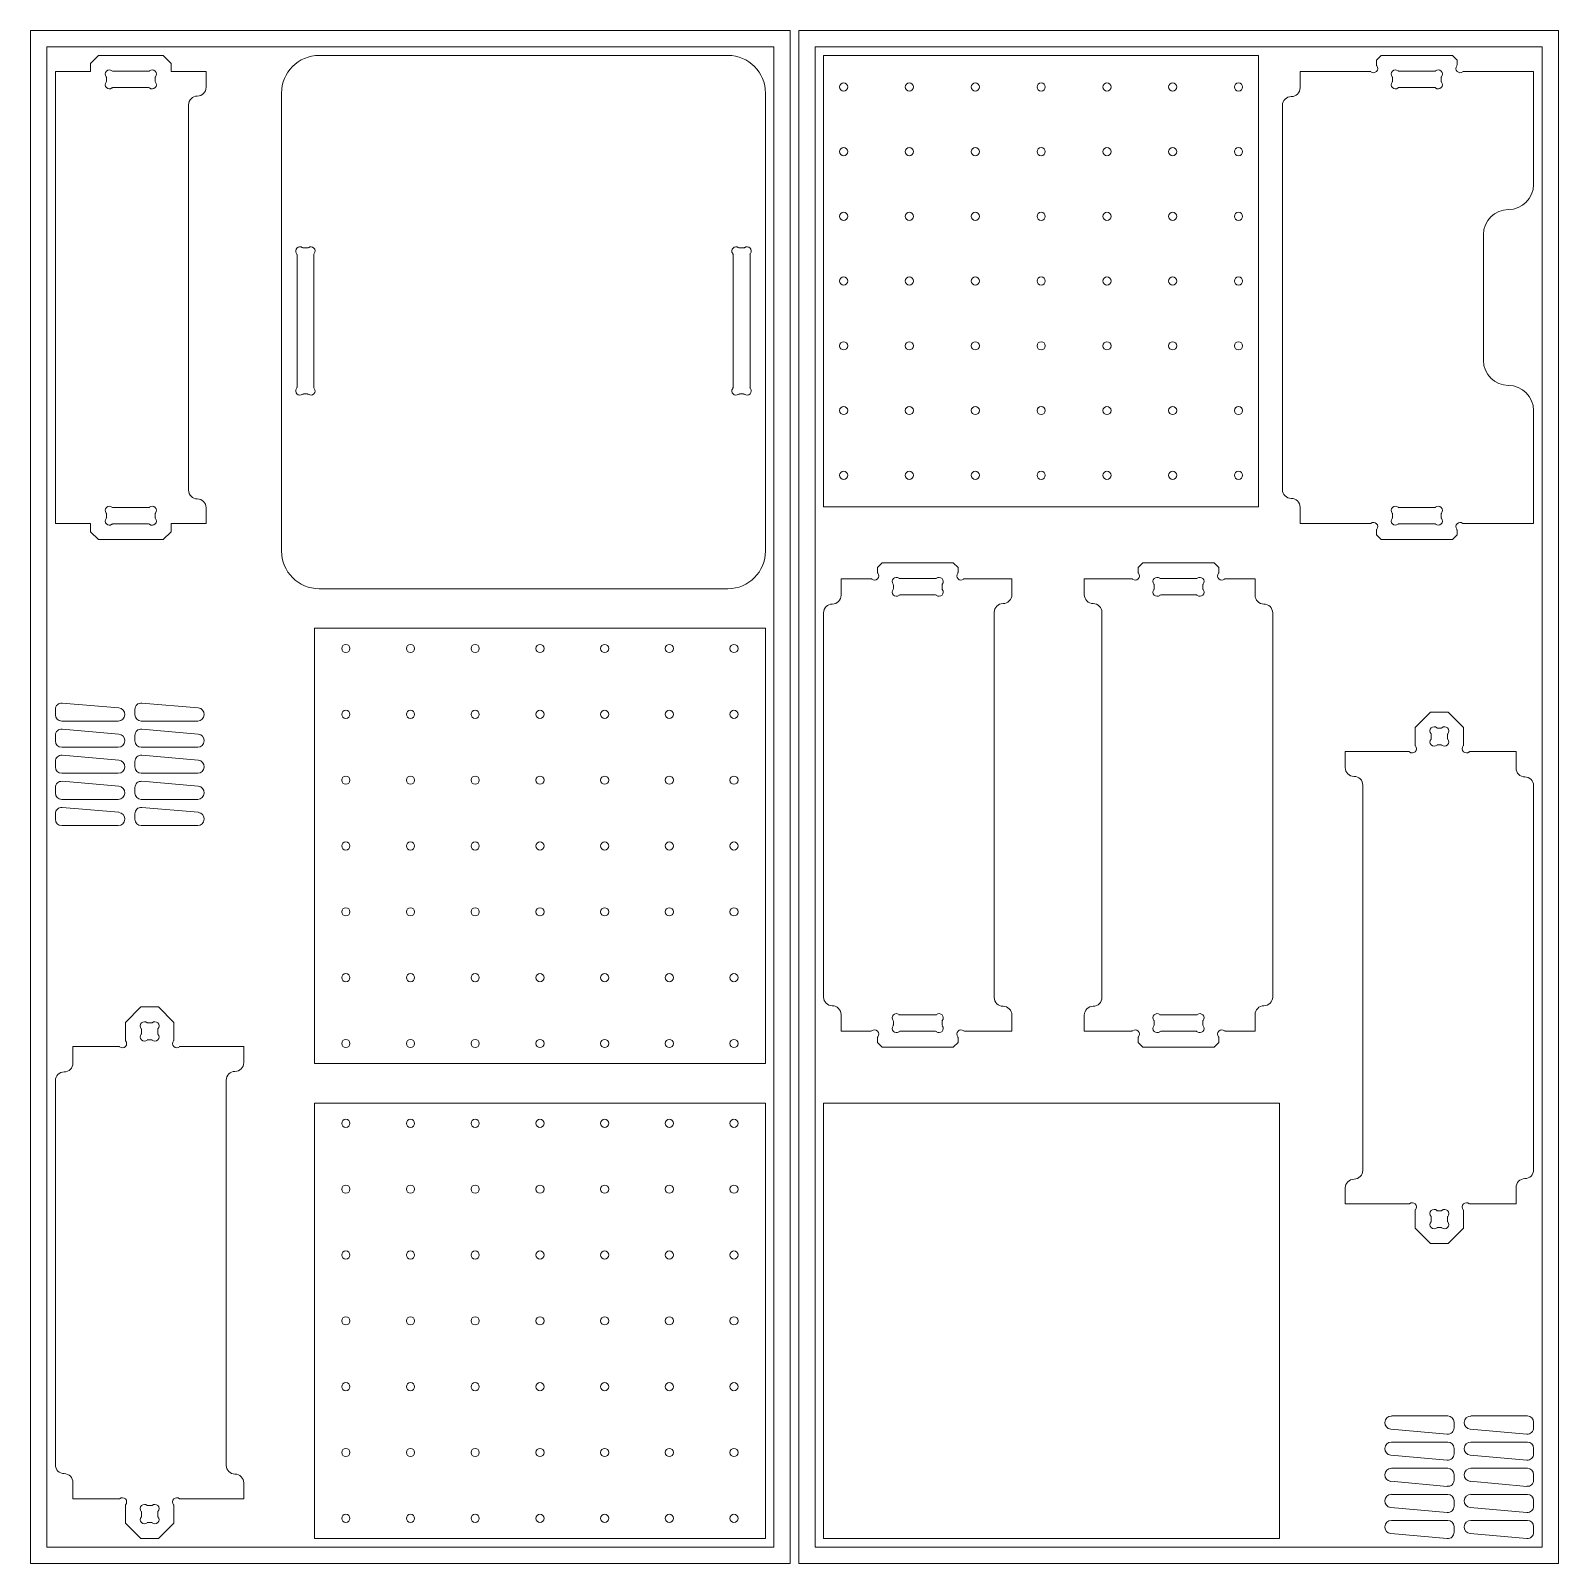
# Model space of a CAD drawing. Header units: millimetres. Extents: x 0 to 2440, y 0 to 1220.
# Drawn here: x 1223 to 2440, y 0 to 1220 of the extents above; entities that cross this region are included whole.
import ezdxf

# ---------------------------------------------------------------- set-up
doc = ezdxf.new("R2010")
doc.units = ezdxf.units.MM

msp = doc.modelspace()

# ---------------------------------------------------------------- linework, layer by layer
at = {"color": 7, "linetype": 'Continuous', "lineweight": 15}
for p, q in [((1828.3, 1220), (1223.4, 1220)), ((1223.4, 1220), (1223.4, 0)), ((1828.3, 0), (1828.3, 1220)), ((2440, 1220), (1835.1, 1220)), ((1835.1, 1220), (1835.1, 0)), ((2440, 0), (2440, 1220)), ((1815.3, 1207), (1236.4, 1207)), ((1236.4, 1207), (1236.4, 13)), ((1271, 1193.9), (1277.4, 1200.3)), ((1277.4, 1200.3), (1328.9, 1200.3)), ((1328.9, 1200.3), (1335.2, 1193.9)), ((1778.6, 1200.3), (1453.2, 1200.3)), ((1815.3, 13), (1815.3, 1207)), ((2427, 1207), (1848.1, 1207)), ((1848.1, 1207), (1848.1, 13)), ((1854.8, 1200.3), (1854.8, 841.1)), ((1854.8, 1200.3), (2201.3, 1200.3)), ((2201.3, 1200.3), (2201.3, 841.1)), ((2295.2, 1196.5), (2299, 1200.3)), ((2295.2, 1192.7), (2295.2, 1196.5)), ((2299, 1200.3), (2355.6, 1200.3)), ((2355.6, 1200.3), (2359.3, 1196.5)), ((2359.3, 1196.5), (2359.3, 1192.7)), ((2427, 13), (2427, 1207)), ((1243.1, 1187.6), (1271, 1187.6)), ((1243.1, 1187.6), (1243.1, 827.6)), ((1271, 1187.6), (1271, 1193.9)), ((1288.9, 1187.7), (1317.3, 1187.7)), ((1335.2, 1193.9), (1335.2, 1187.6)), ((1335.2, 1187.6), (1363.1, 1187.6)), ((1363.1, 1187.6), (1363.1, 1174.9)), ((2234.3, 1187.6), (2290.1, 1187.6)), ((2234.3, 1174.5), (2234.3, 1187.6)), ((2313, 1187.7), (2341.5, 1187.7)), ((2364.5, 1187.6), (2420.3, 1187.6)), ((2420.3, 1187.6), (2420.3, 1097.6)), ((1283.7, 1179.9), (1283.7, 1182.5)), ((1317.3, 1174.7), (1288.9, 1174.7)), ((1322.5, 1182.5), (1322.5, 1179.9)), ((2307.9, 1179.8), (2307.9, 1182.6)), ((2341.5, 1174.7), (2313, 1174.7)), ((2346.6, 1182.6), (2346.6, 1179.8)), ((1349.1, 854.3), (1349.1, 1160.9)), ((1423.2, 1170.3), (1423.2, 805.8)), ((1808.6, 805.8), (1808.6, 1170.3)), ((2220.3, 1160.5), (2220.3, 854.7)), ((2380.3, 957.6), (2380.3, 1057.6)), ((1435.5, 1041.8), (1435.5, 936)), ((1443.8, 1047), (1440.7, 1047)), ((1449, 936), (1449, 1041.8)), ((1782.8, 1041.8), (1782.8, 936)), ((1791.1, 1047), (1788, 1047)), ((1796.3, 936), (1796.3, 1041.8)), ((1440.7, 930.8), (1443.8, 930.8)), ((1788, 930.8), (1791.1, 930.8)), ((2420.3, 827.6), (2420.3, 917.6)), ((1283.7, 835.2), (1283.7, 832.6)), ((1317.3, 840.4), (1288.9, 840.4)), ((1322.5, 832.6), (1322.5, 835.2)), ((1363.1, 827.6), (1363.1, 840.3)), ((1854.8, 841.1), (2201.3, 841.1)), ((2234.3, 840.7), (2234.3, 827.6)), ((2307.9, 835.3), (2307.9, 832.5)), ((2341.5, 840.4), (2313, 840.4)), ((2346.6, 832.5), (2346.6, 835.3)), ((1243.1, 827.6), (1271, 827.6)), ((1271, 827.6), (1271, 821.2)), ((1271, 821.2), (1277.4, 814.9)), ((1288.9, 827.4), (1317.3, 827.4)), ((1328.9, 814.9), (1335.2, 821.2)), ((1335.2, 821.2), (1335.2, 827.6)), ((1335.2, 827.6), (1363.1, 827.6)), ((2234.3, 827.6), (2290.1, 827.6)), ((2295.2, 822.4), (2295.2, 818.6)), ((2295.2, 818.6), (2299, 814.9)), ((2313, 827.4), (2341.5, 827.4)), ((2355.6, 814.9), (2359.3, 818.6)), ((2359.3, 818.6), (2359.3, 822.4)), ((2364.5, 827.6), (2420.3, 827.6)), ((1277.4, 814.9), (1328.9, 814.9)), ((2299, 814.9), (2355.6, 814.9)), ((1897.7, 792.6), (1901.5, 796.4)), ((1901.5, 796.4), (1958.1, 796.4)), ((1958.1, 796.4), (1961.9, 792.6)), ((2109.2, 796.4), (2105.4, 792.6)), ((2165.8, 796.4), (2109.2, 796.4)), ((2169.6, 792.6), (2165.8, 796.4)), ((1868.8, 783.7), (1892.6, 783.7)), ((1868.8, 770.6), (1868.8, 783.7)), ((1897.7, 788.8), (1897.7, 792.6)), ((1915.5, 783.8), (1944.1, 783.8)), ((1961.9, 792.6), (1961.9, 788.8)), ((1967, 783.7), (2004.8, 783.7)), ((2004.8, 783.7), (2004.8, 771)), ((2062.5, 783.7), (2062.5, 771)), ((2100.3, 783.7), (2062.5, 783.7)), ((2105.4, 792.6), (2105.4, 788.8)), ((2151.8, 783.8), (2123.3, 783.8)), ((2169.6, 788.8), (2169.6, 792.6)), ((2198.5, 783.7), (2174.7, 783.7)), ((2198.5, 770.6), (2198.5, 783.7)), ((1453.2, 775.8), (1778.6, 775.8)), ((1910.4, 775.9), (1910.4, 778.7)), ((1944.1, 770.8), (1915.5, 770.8)), ((1949.2, 778.7), (1949.2, 775.9)), ((2118.1, 778.7), (2118.1, 775.9)), ((2123.3, 770.8), (2151.8, 770.8)), ((2156.9, 775.9), (2156.9, 778.7)), ((1854.8, 756.6), (1854.8, 450.8)), ((1990.8, 450.4), (1990.8, 757)), ((2076.5, 757), (2076.5, 450.4)), ((2212.5, 450.8), (2212.5, 756.6)), ((1449.4, 744.3), (1808.6, 744.3)), ((1449.4, 397.8), (1449.4, 744.3)), ((1808.6, 397.8), (1808.6, 744.3)), ((1293.6, 680.9), (1248.6, 684.8)), ((1356.9, 680.9), (1311.9, 684.8)), ((1243.1, 679.8), (1243.1, 675.4)), ((1306.4, 679.8), (1306.4, 675.4)), ((2338.3, 677.6), (2326, 665.4)), ((2352.2, 677.6), (2338.3, 677.6)), ((2364.5, 665.4), (2352.2, 677.6)), ((1243.1, 659.1), (1243.1, 654.6)), ((1248.1, 670.4), (1293.1, 670.4)), ((1293.6, 660.1), (1248.6, 664)), ((1306.4, 659.1), (1306.4, 654.6)), ((1311.4, 670.4), (1356.4, 670.4)), ((1356.9, 660.1), (1311.9, 664)), ((2326, 665.4), (2326, 651)), ((2338.7, 660), (2338.7, 656.3)), ((2346.9, 664.9), (2343.6, 664.9)), ((2351.8, 656.3), (2351.8, 660)), ((2364.5, 651), (2364.5, 665.4)), ((1248.1, 649.6), (1293.1, 649.6)), ((1311.4, 649.6), (1356.4, 649.6)), ((2343.6, 651.4), (2346.9, 651.4)), ((1243.1, 638.3), (1243.1, 633.9)), ((1293.6, 639.3), (1248.6, 643.3)), ((1306.4, 638.3), (1306.4, 633.9)), ((1356.9, 639.3), (1311.9, 643.3)), ((2321.1, 646.1), (2270.3, 646.1)), ((2270.3, 646.1), (2270.3, 633.4)), ((2406.3, 646.1), (2369.4, 646.1)), ((2406.3, 633), (2406.3, 646.1)), ((1248.1, 628.9), (1293.1, 628.9)), ((1293.6, 618.5), (1248.6, 622.5)), ((1311.4, 628.9), (1356.4, 628.9)), ((1356.9, 618.5), (1311.9, 622.5)), ((1243.1, 617.5), (1243.1, 613.1)), ((1306.4, 617.5), (1306.4, 613.1)), ((2284.3, 619.4), (2284.3, 312.8)), ((2420.3, 313.2), (2420.3, 619)), ((1248.1, 608.1), (1293.1, 608.1)), ((1293.6, 597.8), (1248.6, 601.7)), ((1311.4, 608.1), (1356.4, 608.1)), ((1356.9, 597.8), (1311.9, 601.7)), ((1243.1, 596.7), (1243.1, 592.3)), ((1248.1, 587.3), (1293.1, 587.3)), ((1306.4, 596.7), (1306.4, 592.3)), ((1311.4, 587.3), (1356.4, 587.3)), ((1298.9, 430.6), (1311.1, 442.9)), ((1311.1, 442.9), (1325.1, 442.9)), ((1325.1, 442.9), (1337.3, 430.6)), ((1298.9, 416.2), (1298.9, 430.6)), ((1316.5, 430.2), (1319.8, 430.2)), ((1337.3, 430.6), (1337.3, 416.2)), ((1868.8, 436.8), (1868.8, 423.7)), ((1910.4, 431.4), (1910.4, 428.6)), ((1944.1, 436.5), (1915.5, 436.5)), ((1949.2, 428.6), (1949.2, 431.4)), ((2004.8, 423.7), (2004.8, 436.4)), ((2062.5, 423.7), (2062.5, 436.4)), ((2118.1, 428.6), (2118.1, 431.4)), ((2123.3, 436.5), (2151.8, 436.5)), ((2156.9, 431.4), (2156.9, 428.6)), ((2198.5, 436.8), (2198.5, 423.7)), ((1311.6, 421.5), (1311.6, 425.3)), ((1319.8, 416.7), (1316.5, 416.7)), ((1324.6, 425.3), (1324.6, 421.5)), ((1868.8, 423.7), (1892.6, 423.7)), ((1897.7, 418.5), (1897.7, 414.7)), ((1915.5, 423.5), (1944.1, 423.5)), ((1961.9, 414.7), (1961.9, 418.5)), ((1967, 423.7), (2004.8, 423.7)), ((2100.3, 423.7), (2062.5, 423.7)), ((2105.4, 414.7), (2105.4, 418.5)), ((2151.8, 423.5), (2123.3, 423.5)), ((2169.6, 418.5), (2169.6, 414.7)), ((2198.5, 423.7), (2174.7, 423.7)), ((1257.1, 411.3), (1294, 411.3)), ((1257.1, 398.2), (1257.1, 411.3)), ((1342.2, 411.3), (1393.1, 411.3)), ((1393.1, 411.3), (1393.1, 398.6)), ((1897.7, 414.7), (1901.5, 411)), ((1901.5, 411), (1958.1, 411)), ((1958.1, 411), (1961.9, 414.7)), ((2109.2, 411), (2105.4, 414.7)), ((2165.8, 411), (2109.2, 411)), ((2169.6, 414.7), (2165.8, 411)), ((1449.4, 397.8), (1808.6, 397.8)), ((1243.1, 384.2), (1243.1, 78.4)), ((1379.1, 78), (1379.1, 384.6)), ((1449.4, 366.3), (1808.6, 366.3)), ((1449.4, 19.8), (1449.4, 366.3)), ((1808.6, 19.8), (1808.6, 366.3)), ((1854.8, 366.3), (2217.8, 366.3)), ((1854.8, 366.3), (1854.8, 19.8)), ((2217.8, 19.8), (2217.8, 366.3)), ((2270.3, 286.1), (2270.3, 298.8)), ((2406.3, 299.2), (2406.3, 286.1)), ((2321.1, 286.1), (2270.3, 286.1)), ((2326, 266.8), (2326, 281.2)), ((2343.6, 280.7), (2346.9, 280.7)), ((2364.5, 281.2), (2364.5, 266.8)), ((2406.3, 286.1), (2369.4, 286.1)), ((2338.7, 272.1), (2338.7, 275.8)), ((2351.8, 275.8), (2351.8, 272.1)), ((2338.3, 254.5), (2326, 266.8)), ((2346.9, 267.2), (2343.6, 267.2)), ((2364.5, 266.8), (2352.2, 254.5)), ((2352.2, 254.5), (2338.3, 254.5)), ((2352, 117.3), (2307, 117.3)), ((2357, 107.9), (2357, 112.3)), ((2415.3, 117.3), (2370.3, 117.3)), ((2420.3, 107.9), (2420.3, 112.3)), ((2306.5, 106.8), (2351.5, 102.9)), ((2369.8, 106.8), (2414.8, 102.9)), ((2306.5, 86), (2351.5, 82.1)), ((2352, 96.5), (2307, 96.5)), ((2357, 87.1), (2357, 91.5)), ((2369.8, 86), (2414.8, 82.1)), ((2415.3, 96.5), (2370.3, 96.5)), ((2420.3, 87.1), (2420.3, 91.5)), ((2352, 75.7), (2307, 75.7)), ((2415.3, 75.7), (2370.3, 75.7)), ((1257.1, 64.4), (1257.1, 51.3)), ((1393.1, 51.3), (1393.1, 64)), ((2306.5, 65.3), (2351.5, 61.3)), ((2357, 66.3), (2357, 70.7)), ((2369.8, 65.3), (2414.8, 61.3)), ((2420.3, 66.3), (2420.3, 70.7)), ((1257.1, 51.3), (1294, 51.3)), ((1342.2, 51.3), (1393.1, 51.3)), ((2352, 54.9), (2307, 54.9)), ((2357, 45.5), (2357, 49.9)), ((2415.3, 54.9), (2370.3, 54.9)), ((2420.3, 45.5), (2420.3, 49.9)), ((1298.9, 46.4), (1298.9, 32)), ((1311.6, 41.1), (1311.6, 37.3)), ((1319.8, 46), (1316.5, 46)), ((1324.6, 37.3), (1324.6, 41.1)), ((1337.3, 32), (1337.3, 46.4)), ((2306.5, 44.5), (2351.5, 40.5)), ((2369.8, 44.5), (2414.8, 40.5)), ((1298.9, 32), (1311.1, 19.8)), ((1316.5, 32.5), (1319.8, 32.5)), ((1325.1, 19.8), (1337.3, 32)), ((2352, 34.2), (2307, 34.2)), ((2357, 24.7), (2357, 29.2)), ((2415.3, 34.2), (2370.3, 34.2)), ((2420.3, 24.7), (2420.3, 29.2)), ((1236.4, 13), (1815.3, 13)), ((1311.1, 19.8), (1325.1, 19.8)), ((1449.4, 19.8), (1808.6, 19.8)), ((1848.1, 13), (2427, 13)), ((1854.8, 19.8), (2217.8, 19.8)), ((2306.5, 23.7), (2351.5, 19.8)), ((2369.8, 23.7), (2414.8, 19.8)), ((1223.4, 0), (1828.3, 0)), ((1835.1, 0), (2440, 0))]:
    msp.add_line(p, q, dxfattribs=at)
for centre in [(1870.8, 1175.2), (1870.8, 1175.2), (1923.2, 1175.2), (1923.2, 1175.2), (1975.7, 1175.2), (1975.7, 1175.2), (2028.1, 1175.2), (2028.1, 1175.2), (2080.5, 1175.2), (2080.5, 1175.2), (2132.9, 1175.2), (2132.9, 1175.2), (2185.3, 1175.2), (2185.3, 1175.2), (1870.8, 1123.7), (1870.8, 1123.7), (1923.2, 1123.7), (1923.2, 1123.7), (1975.7, 1123.7), (1975.7, 1123.7), (2028.1, 1123.7), (2028.1, 1123.7), (2080.5, 1123.7), (2080.5, 1123.7), (2132.9, 1123.7), (2132.9, 1123.7), (2185.3, 1123.7), (2185.3, 1123.7), (1870.8, 1072.2), (1870.8, 1072.2), (1923.2, 1072.2), (1923.2, 1072.2), (1975.7, 1072.2), (1975.7, 1072.2), (2028.1, 1072.2), (2028.1, 1072.2), (2080.5, 1072.2), (2080.5, 1072.2), (2132.9, 1072.2), (2132.9, 1072.2), (2185.3, 1072.2), (2185.3, 1072.2), (1870.8, 1020.7), (1870.8, 1020.7), (1923.2, 1020.7), (1923.2, 1020.7), (1975.7, 1020.7), (1975.7, 1020.7), (2028.1, 1020.7), (2028.1, 1020.7), (2080.5, 1020.7), (2080.5, 1020.7), (2132.9, 1020.7), (2132.9, 1020.7), (2185.3, 1020.7), (2185.3, 1020.7), (1870.8, 969.1), (1870.8, 969.1), (1923.2, 969.1), (1923.2, 969.1), (1975.7, 969.1), (1975.7, 969.1), (2028.1, 969.1), (2028.1, 969.1), (2080.5, 969.1), (2080.5, 969.1), (2132.9, 969.1), (2132.9, 969.1), (2185.3, 969.1), (2185.3, 969.1), (1870.8, 917.6), (1870.8, 917.6), (1923.2, 917.6), (1923.2, 917.6), (1975.7, 917.6), (1975.7, 917.6), (2028.1, 917.6), (2028.1, 917.6), (2080.5, 917.6), (2080.5, 917.6), (2132.9, 917.6), (2132.9, 917.6), (2185.3, 917.6), (2185.3, 917.6), (1870.8, 866.1), (1870.8, 866.1), (1923.2, 866.1), (1923.2, 866.1), (1975.7, 866.1), (1975.7, 866.1), (2028.1, 866.1), (2028.1, 866.1), (2080.5, 866.1), (2080.5, 866.1), (2132.9, 866.1), (2132.9, 866.1), (2185.3, 866.1), (2185.3, 866.1), (1474.4, 728.2), (1474.4, 728.2), (1525.9, 728.2), (1525.9, 728.2), (1577.4, 728.2), (1577.4, 728.2), (1629, 728.2), (1629, 728.2), (1680.5, 728.2), (1680.5, 728.2), (1732, 728.2), (1732, 728.2), (1783.5, 728.2), (1783.5, 728.2), (1474.4, 675.8), (1474.4, 675.8), (1525.9, 675.8), (1525.9, 675.8), (1577.4, 675.8), (1577.4, 675.8), (1629, 675.8), (1629, 675.8), (1680.5, 675.8), (1680.5, 675.8), (1732, 675.8), (1732, 675.8), (1783.5, 675.8), (1783.5, 675.8), (1474.4, 623.4), (1474.4, 623.4), (1525.9, 623.4), (1525.9, 623.4), (1577.4, 623.4), (1577.4, 623.4), (1629, 623.4), (1629, 623.4), (1680.5, 623.4), (1680.5, 623.4), (1732, 623.4), (1732, 623.4), (1783.5, 623.4), (1783.5, 623.4), (1474.4, 571), (1474.4, 571), (1525.9, 571), (1525.9, 571), (1577.4, 571), (1577.4, 571), (1629, 571), (1629, 571), (1680.5, 571), (1680.5, 571), (1732, 571), (1732, 571), (1783.5, 571), (1783.5, 571), (1474.4, 518.6), (1474.4, 518.6), (1525.9, 518.6), (1525.9, 518.6), (1577.4, 518.6), (1577.4, 518.6), (1629, 518.6), (1629, 518.6), (1680.5, 518.6), (1680.5, 518.6), (1732, 518.6), (1732, 518.6), (1783.5, 518.6), (1783.5, 518.6), (1474.4, 466.2), (1474.4, 466.2), (1525.9, 466.2), (1525.9, 466.2), (1577.4, 466.2), (1577.4, 466.2), (1629, 466.2), (1629, 466.2), (1680.5, 466.2), (1680.5, 466.2), (1732, 466.2), (1732, 466.2), (1783.5, 466.2), (1783.5, 466.2), (1474.4, 413.8), (1474.4, 413.8), (1525.9, 413.8), (1525.9, 413.8), (1577.4, 413.8), (1577.4, 413.8), (1629, 413.8), (1629, 413.8), (1680.5, 413.8), (1680.5, 413.8), (1732, 413.8), (1732, 413.8), (1783.5, 413.8), (1783.5, 413.8), (1474.4, 350.2), (1474.4, 350.2), (1525.9, 350.2), (1525.9, 350.2), (1577.4, 350.2), (1577.4, 350.2), (1629, 350.2), (1629, 350.2), (1680.5, 350.2), (1680.5, 350.2), (1732, 350.2), (1732, 350.2), (1783.5, 350.2), (1783.5, 350.2), (1474.4, 297.8), (1474.4, 297.8), (1525.9, 297.8), (1525.9, 297.8), (1577.4, 297.8), (1577.4, 297.8), (1629, 297.8), (1629, 297.8), (1680.5, 297.8), (1680.5, 297.8), (1732, 297.8), (1732, 297.8), (1783.5, 297.8), (1783.5, 297.8), (1474.4, 245.4), (1474.4, 245.4), (1525.9, 245.4), (1525.9, 245.4), (1577.4, 245.4), (1577.4, 245.4), (1629, 245.4), (1629, 245.4), (1680.5, 245.4), (1680.5, 245.4), (1732, 245.4), (1732, 245.4), (1783.5, 245.4), (1783.5, 245.4), (1474.4, 193), (1474.4, 193), (1525.9, 193), (1525.9, 193), (1577.4, 193), (1577.4, 193), (1629, 193), (1629, 193), (1680.5, 193), (1680.5, 193), (1732, 193), (1732, 193), (1783.5, 193), (1783.5, 193), (1474.4, 140.6), (1474.4, 140.6), (1525.9, 140.6), (1525.9, 140.6), (1577.4, 140.6), (1577.4, 140.6), (1629, 140.6), (1629, 140.6), (1680.5, 140.6), (1680.5, 140.6), (1732, 140.6), (1732, 140.6), (1783.5, 140.6), (1783.5, 140.6), (1474.4, 88.2), (1474.4, 88.2), (1525.9, 88.2), (1525.9, 88.2), (1577.4, 88.2), (1577.4, 88.2), (1629, 88.2), (1629, 88.2), (1680.5, 88.2), (1680.5, 88.2), (1732, 88.2), (1732, 88.2), (1783.5, 88.2), (1783.5, 88.2), (1474.4, 35.8), (1474.4, 35.8), (1525.9, 35.8), (1525.9, 35.8), (1577.4, 35.8), (1577.4, 35.8), (1629, 35.8), (1629, 35.8), (1680.5, 35.8), (1680.5, 35.8), (1732, 35.8), (1732, 35.8), (1783.5, 35.8), (1783.5, 35.8)]:
    msp.add_circle(centre, 3.25, dxfattribs=at)
for centre, radius, start, end in [((1453.2, 1170.3), 30, 90, 180), ((1453.2, 1170.3), 30, 90, 180), ((1778.6, 1170.3), 30, 0, 90), ((1778.6, 1170.3), 30, 0, 90), ((1286.1, 1185.4), 3.35, 51.9718, 218.0282), ((1286.1, 1185.4), 3.35, 51.9718, 218.0282), ((1288.9, 1189), 1.27, 231.9718, 270), ((1288.9, 1189), 1.27, 231.9718, 270), ((1317.3, 1189), 1.27, 270, 308.0282), ((1317.3, 1189), 1.27, 270, 308.0282), ((1320.2, 1185.4), 3.35, 321.9718, 128.0282), ((1320.2, 1185.4), 3.35, 321.9718, 128.0282), ((2290.1, 1186.6), 1, 50.7612, 90), ((2290.1, 1186.6), 1, 50.7612, 90), ((2292.8, 1189.9), 3.35, 230.7612, 39.2388), ((2292.8, 1189.9), 3.35, 230.7612, 39.2388), ((2296.2, 1192.7), 1, 180, 219.2388), ((2296.2, 1192.7), 1, 180, 219.2388), ((2310.2, 1185.4), 3.35, 50.7612, 219.2388), ((2310.2, 1185.4), 3.35, 50.7612, 219.2388), ((2313, 1188.7), 1, 230.7612, 270), ((2313, 1188.7), 1, 230.7612, 270), ((2341.5, 1188.7), 1, 270, 309.2388), ((2341.5, 1188.7), 1, 270, 309.2388), ((2344.3, 1185.4), 3.35, 320.7612, 129.2388), ((2344.3, 1185.4), 3.35, 320.7612, 129.2388), ((2361.7, 1189.9), 3.35, 140.7612, 309.2388), ((2361.7, 1189.9), 3.35, 140.7612, 309.2388), ((2358.3, 1192.7), 1, 320.7612, 0), ((2358.3, 1192.7), 1, 320.7612, 0), ((2364.5, 1186.6), 1, 90, 129.2388), ((2364.5, 1186.6), 1, 90, 129.2388), ((1286.1, 1177), 3.35, 141.9718, 308.0282), ((1286.1, 1177), 3.35, 141.9718, 308.0282), ((1282.5, 1182.5), 1.27, 0, 38.0282), ((1282.5, 1182.5), 1.27, 0, 38.0282), ((1282.5, 1179.9), 1.27, 321.9718, 0), ((1282.5, 1179.9), 1.27, 321.9718, 0), ((1288.9, 1173.4), 1.27, 90, 128.0282), ((1288.9, 1173.4), 1.27, 90, 128.0282), ((1317.3, 1173.4), 1.27, 51.9718, 90), ((1317.3, 1173.4), 1.27, 51.9718, 90), ((1320.2, 1177), 3.35, 231.9718, 38.0282), ((1320.2, 1177), 3.35, 231.9718, 38.0282), ((1323.8, 1182.5), 1.27, 141.9718, 180), ((1323.8, 1182.5), 1.27, 141.9718, 180), ((1323.8, 1179.9), 1.27, 180, 218.0282), ((1323.8, 1179.9), 1.27, 180, 218.0282), ((1356.1, 1174.9), 7, 270, 0), ((1356.1, 1174.9), 7, 270, 0), ((2227.3, 1174.5), 7, 270, 0), ((2227.3, 1174.5), 7, 270, 0), ((2310.2, 1177), 3.35, 140.7612, 309.2388), ((2310.2, 1177), 3.35, 140.7612, 309.2388), ((2306.9, 1182.6), 1, 0, 39.2388), ((2306.9, 1182.6), 1, 0, 39.2388), ((2306.9, 1179.8), 1, 320.7612, 0), ((2306.9, 1179.8), 1, 320.7612, 0), ((2313, 1173.7), 1, 90, 129.2388), ((2313, 1173.7), 1, 90, 129.2388), ((2341.5, 1173.7), 1, 50.7612, 90), ((2341.5, 1173.7), 1, 50.7612, 90), ((2344.3, 1177), 3.35, 230.7612, 39.2388), ((2344.3, 1177), 3.35, 230.7612, 39.2388), ((2347.6, 1182.6), 1, 140.7612, 180), ((2347.6, 1182.6), 1, 140.7612, 180), ((2347.6, 1179.8), 1, 180, 219.2388), ((2347.6, 1179.8), 1, 180, 219.2388), ((1356.1, 1160.9), 7, 90, 180), ((1356.1, 1160.9), 7, 90, 180), ((2227.3, 1160.5), 7, 90, 180), ((2227.3, 1160.5), 7, 90, 180), ((2400.3, 1097.6), 20, 270, 0), ((2400.3, 1097.6), 20, 270, 0), ((2400.3, 1057.6), 20, 90, 180), ((2400.3, 1057.6), 20, 90, 180), ((1437.8, 1044.6), 3.35, 51.9718, 218.0282), ((1437.8, 1044.6), 3.35, 51.9718, 218.0282), ((1434.2, 1041.8), 1.27, 360, 38.0282), ((1434.2, 1041.8), 1.27, 360, 38.0282), ((1440.7, 1048.3), 1.27, 231.9718, 270), ((1440.7, 1048.3), 1.27, 231.9718, 270), ((1443.8, 1048.3), 1.27, 270, 308.0282), ((1443.8, 1048.3), 1.27, 270, 308.0282), ((1446.6, 1044.6), 3.35, 321.9718, 128.0282), ((1446.6, 1044.6), 3.35, 321.9718, 128.0282), ((1450.2, 1041.8), 1.27, 141.9718, 180), ((1450.2, 1041.8), 1.27, 141.9718, 180), ((1785.1, 1044.6), 3.35, 51.9718, 218.0282), ((1785.1, 1044.6), 3.35, 51.9718, 218.0282), ((1781.5, 1041.8), 1.27, 0, 38.0282), ((1781.5, 1041.8), 1.27, 0, 38.0282), ((1788, 1048.3), 1.27, 231.9718, 270), ((1788, 1048.3), 1.27, 231.9718, 270), ((1791.1, 1048.3), 1.27, 270, 308.0282), ((1791.1, 1048.3), 1.27, 270, 308.0282), ((1793.9, 1044.6), 3.35, 321.9718, 128.0282), ((1793.9, 1044.6), 3.35, 321.9718, 128.0282), ((1797.5, 1041.8), 1.27, 141.9718, 180), ((1797.5, 1041.8), 1.27, 141.9718, 180), ((2400.3, 957.6), 20, 180, 270), ((2400.3, 957.6), 20, 180, 270), ((1437.8, 933.2), 3.35, 141.9718, 308.0282), ((1437.8, 933.2), 3.35, 141.9718, 308.0282), ((1434.2, 936), 1.27, 321.9718, 0), ((1434.2, 936), 1.27, 321.9718, 0), ((1440.7, 929.5), 1.27, 90, 128.0282), ((1440.7, 929.5), 1.27, 90, 128.0282), ((1443.8, 929.5), 1.27, 51.9718, 90), ((1443.8, 929.5), 1.27, 51.9718, 90), ((1446.6, 933.2), 3.34, 231.9718, 38.0282), ((1446.6, 933.2), 3.34, 231.9718, 38.0282), ((1450.2, 936), 1.27, 180, 218.0282), ((1450.2, 936), 1.27, 180, 218.0282), ((1785.1, 933.2), 3.35, 141.9718, 308.0282), ((1785.1, 933.2), 3.35, 141.9718, 308.0282), ((1781.5, 936), 1.27, 321.9718, 0), ((1781.5, 936), 1.27, 321.9718, 0), ((1788, 929.5), 1.27, 90, 128.0282), ((1788, 929.5), 1.27, 90, 128.0282), ((1791.1, 929.5), 1.27, 51.9718, 90), ((1791.1, 929.5), 1.27, 51.9718, 90), ((1793.9, 933.2), 3.34, 231.9718, 38.0282), ((1793.9, 933.2), 3.34, 231.9718, 38.0282), ((1797.5, 936), 1.27, 180, 218.0282), ((1797.5, 936), 1.27, 180, 218.0282), ((2400.3, 917.6), 20, 0, 90), ((2400.3, 917.6), 20, 0, 90), ((1356.1, 854.3), 7, 180, 270), ((1356.1, 854.3), 7, 180, 270), ((2227.3, 854.7), 7, 180, 270), ((2227.3, 854.7), 7, 180, 270), ((1356.1, 840.3), 7, 0, 90), ((1356.1, 840.3), 7, 0, 90), ((2227.3, 840.7), 7, 0, 90), ((2227.3, 840.7), 7, 0, 90), ((1286.1, 838.1), 3.35, 51.9718, 218.0282), ((1286.1, 838.1), 3.35, 51.9718, 218.0282), ((1286.1, 829.7), 3.35, 141.9718, 308.0282), ((1286.1, 829.7), 3.35, 141.9718, 308.0282), ((1282.5, 835.2), 1.27, 0, 38.0282), ((1282.5, 835.2), 1.27, 0, 38.0282), ((1282.5, 832.6), 1.27, 321.9718, 0), ((1282.5, 832.6), 1.27, 321.9718, 0), ((1288.9, 841.7), 1.27, 231.9718, 270), ((1288.9, 841.7), 1.27, 231.9718, 270), ((1317.3, 841.7), 1.27, 270, 308.0282), ((1317.3, 841.7), 1.27, 270, 308.0282), ((1320.2, 838.1), 3.35, 321.9718, 128.0282), ((1320.2, 838.1), 3.35, 321.9718, 128.0282), ((1320.2, 829.7), 3.35, 231.9718, 38.0282), ((1320.2, 829.7), 3.35, 231.9718, 38.0282), ((1323.8, 835.2), 1.27, 141.9718, 180), ((1323.8, 835.2), 1.27, 141.9718, 180), ((1323.8, 832.6), 1.27, 180, 218.0282), ((1323.8, 832.6), 1.27, 180, 218.0282), ((2310.2, 838.1), 3.35, 50.7612, 219.2388), ((2310.2, 838.1), 3.35, 50.7612, 219.2388), ((2310.2, 829.7), 3.34, 140.7612, 309.2388), ((2310.2, 829.7), 3.34, 140.7612, 309.2388), ((2306.9, 835.3), 1, 0, 39.2388), ((2306.9, 835.3), 1, 0, 39.2388), ((2306.9, 832.5), 1, 320.7612, 0), ((2306.9, 832.5), 1, 320.7612, 0), ((2313, 841.4), 1, 230.7612, 270), ((2313, 841.4), 1, 230.7612, 270), ((2341.5, 841.4), 1, 270, 309.2388), ((2341.5, 841.4), 1, 270, 309.2388), ((2344.3, 838.1), 3.35, 320.7612, 129.2388), ((2344.3, 838.1), 3.35, 320.7612, 129.2388), ((2344.3, 829.7), 3.35, 230.7612, 39.2388), ((2344.3, 829.7), 3.35, 230.7612, 39.2388), ((2347.6, 835.3), 1, 140.7612, 180), ((2347.6, 835.3), 1, 140.7612, 180), ((2347.6, 832.5), 1, 180, 219.2388), ((2347.6, 832.5), 1, 180, 219.2388), ((1288.9, 826.1), 1.27, 90, 128.0282), ((1288.9, 826.1), 1.27, 90, 128.0282), ((1317.3, 826.1), 1.27, 51.9718, 90), ((1317.3, 826.1), 1.27, 51.9718, 90), ((2290.1, 828.6), 1, 270, 309.2388), ((2290.1, 828.6), 1, 270, 309.2388), ((2292.8, 825.2), 3.35, 320.7612, 129.2388), ((2292.8, 825.2), 3.35, 320.7612, 129.2388), ((2296.2, 822.4), 1, 140.7612, 180), ((2296.2, 822.4), 1, 140.7612, 180), ((2313, 826.4), 1, 90, 129.2388), ((2313, 826.4), 1, 90, 129.2388), ((2341.5, 826.4), 1, 50.7612, 90), ((2341.5, 826.4), 1, 50.7612, 90), ((2361.7, 825.2), 3.35, 50.7612, 219.2388), ((2361.7, 825.2), 3.35, 50.7612, 219.2388), ((2358.3, 822.4), 1, 0, 39.2388), ((2358.3, 822.4), 1, 0, 39.2388), ((2364.5, 828.6), 1, 230.7612, 270), ((2364.5, 828.6), 1, 230.7612, 270), ((1453.2, 805.8), 30, 180, 270), ((1453.2, 805.8), 30, 180, 270), ((1778.6, 805.8), 30, 270, 0), ((1778.6, 805.8), 30, 270, 0), ((1892.6, 782.7), 1, 50.7612, 90), ((1892.6, 782.7), 1, 50.7612, 90), ((1895.4, 786), 3.35, 230.7612, 39.2388), ((1895.4, 786), 3.35, 230.7612, 39.2388), ((1898.7, 788.8), 1, 180, 219.2388), ((1898.7, 788.8), 1, 180, 219.2388), ((1912.8, 781.5), 3.35, 50.7612, 219.2388), ((1912.8, 781.5), 3.35, 50.7612, 219.2388), ((1915.5, 784.8), 1, 230.7612, 270), ((1915.5, 784.8), 1, 230.7612, 270), ((1944.1, 784.8), 1, 270, 309.2388), ((1944.1, 784.8), 1, 270, 309.2388), ((1946.8, 781.5), 3.35, 320.7612, 129.2388), ((1946.8, 781.5), 3.35, 320.7612, 129.2388), ((1964.3, 786), 3.35, 140.7612, 309.2388), ((1964.3, 786), 3.35, 140.7612, 309.2388), ((1960.9, 788.8), 1, 320.7612, 0), ((1960.9, 788.8), 1, 320.7612, 0), ((1967, 782.7), 1, 90, 129.2388), ((1967, 782.7), 1, 90, 129.2388), ((2100.3, 782.7), 1, 50.7612, 90), ((2100.3, 782.7), 1, 50.7612, 90), ((2103.1, 786), 3.35, 230.7612, 39.2388), ((2103.1, 786), 3.35, 230.7612, 39.2388), ((2106.4, 788.8), 1, 180, 219.2388), ((2106.4, 788.8), 1, 180, 219.2388), ((2120.5, 781.5), 3.35, 50.7612, 219.2388), ((2120.5, 781.5), 3.35, 50.7612, 219.2388), ((2123.3, 784.8), 1, 230.7612, 270), ((2123.3, 784.8), 1, 230.7612, 270), ((2151.8, 784.8), 1, 270, 309.2388), ((2151.8, 784.8), 1, 270, 309.2388), ((2154.6, 781.5), 3.35, 320.7612, 129.2388), ((2154.6, 781.5), 3.35, 320.7612, 129.2388), ((2172, 786), 3.34, 140.7612, 309.2388), ((2172, 786), 3.34, 140.7612, 309.2388), ((2168.6, 788.8), 1, 320.7612, 0), ((2168.6, 788.8), 1, 320.7612, 0), ((2174.7, 782.7), 1, 90, 129.2388), ((2174.7, 782.7), 1, 90, 129.2388), ((1861.8, 770.6), 7, 270, 0), ((1861.8, 770.6), 7, 270, 0), ((1912.8, 773.1), 3.35, 140.7612, 309.2388), ((1912.8, 773.1), 3.35, 140.7612, 309.2388), ((1909.4, 778.7), 1, 0, 39.2388), ((1909.4, 778.7), 1, 0, 39.2388), ((1909.4, 775.9), 1, 320.7612, 0), ((1909.4, 775.9), 1, 320.7612, 0), ((1915.5, 769.8), 1, 90, 129.2388), ((1915.5, 769.8), 1, 90, 129.2388), ((1944.1, 769.8), 1, 50.7612, 90), ((1944.1, 769.8), 1, 50.7612, 90), ((1946.8, 773.1), 3.35, 230.7612, 39.2388), ((1946.8, 773.1), 3.35, 230.7612, 39.2388), ((1950.2, 778.7), 1, 140.7612, 180), ((1950.2, 778.7), 1, 140.7612, 180), ((1950.2, 775.9), 1, 180, 219.2388), ((1950.2, 775.9), 1, 180, 219.2388), ((1997.8, 771), 7, 270, 0), ((1997.8, 771), 7, 270, 0), ((2069.5, 771), 7, 180, 270), ((2069.5, 771), 7, 180, 270), ((2120.5, 773.1), 3.35, 140.7612, 309.2388), ((2120.5, 773.1), 3.35, 140.7612, 309.2388), ((2117.1, 778.7), 1, 0, 39.2388), ((2117.1, 778.7), 1, 0, 39.2388), ((2117.1, 775.9), 1, 320.7612, 0), ((2117.1, 775.9), 1, 320.7612, 0), ((2123.3, 769.8), 1, 90, 129.2388), ((2123.3, 769.8), 1, 90, 129.2388), ((2151.8, 769.8), 1, 50.7612, 90), ((2151.8, 769.8), 1, 50.7612, 90), ((2154.6, 773.1), 3.35, 230.7612, 39.2388), ((2154.6, 773.1), 3.35, 230.7612, 39.2388), ((2157.9, 778.7), 1, 140.7612, 180), ((2157.9, 778.7), 1, 140.7612, 180), ((2157.9, 775.9), 1, 180, 219.2388), ((2157.9, 775.9), 1, 180, 219.2388), ((2205.5, 770.6), 7, 180, 270), ((2205.5, 770.6), 7, 180, 270), ((1861.8, 756.6), 7, 90, 180), ((1861.8, 756.6), 7, 90, 180), ((1997.8, 757), 7, 90, 180), ((1997.8, 757), 7, 90, 180), ((2069.5, 757), 7, 0, 90), ((2069.5, 757), 7, 0, 90), ((2205.5, 756.6), 7, 0, 90), ((2205.5, 756.6), 7, 0, 90), ((1248.1, 679.8), 5, 85, 180), ((1248.1, 679.8), 5, 85, 180), ((1311.4, 679.8), 5, 85, 180), ((1311.4, 679.8), 5, 85, 180), ((1248.1, 675.4), 5, 180, 270), ((1248.1, 675.4), 5, 180, 270), ((1293.1, 675.7), 5.25, 270, 85), ((1293.1, 675.7), 5.25, 270, 85), ((1311.4, 675.4), 5, 180, 270), ((1311.4, 675.4), 5, 180, 270), ((1356.4, 675.7), 5.25, 270, 85), ((1356.4, 675.7), 5.25, 270, 85), ((1248.1, 659.1), 5, 85, 180), ((1248.1, 659.1), 5, 85, 180), ((1293.1, 654.9), 5.25, 270, 85), ((1293.1, 654.9), 5.25, 270, 85), ((1311.4, 659.1), 5, 85, 180), ((1311.4, 659.1), 5, 85, 180), ((1356.4, 654.9), 5.25, 270, 85), ((1356.4, 654.9), 5.25, 270, 85), ((2341.1, 662.6), 3.34, 47.5945, 222.4055), ((2341.1, 662.6), 3.34, 47.5945, 222.4055), ((2338.3, 660), 0.4, 0, 42.4055), ((2338.3, 660), 0.4, 0, 42.4055), ((2343.6, 665.3), 0.4, 227.5945, 270), ((2343.6, 665.3), 0.4, 227.5945, 270), ((2346.9, 665.3), 0.4, 270, 312.4055), ((2346.9, 665.3), 0.4, 270, 312.4055), ((2349.4, 662.6), 3.35, 317.5945, 132.4055), ((2349.4, 662.6), 3.35, 317.5945, 132.4055), ((2352.2, 660), 0.4, 137.5945, 180), ((2352.2, 660), 0.4, 137.5945, 180), ((1248.1, 654.6), 5, 180, 270), ((1248.1, 654.6), 5, 180, 270), ((1311.4, 654.6), 5, 180, 270), ((1311.4, 654.6), 5, 180, 270), ((2323.7, 648.4), 3.35, 227.5945, 42.4055), ((2323.7, 648.4), 3.35, 227.5945, 42.4055), ((2326.4, 651), 0.4, 180, 222.4055), ((2326.4, 651), 0.4, 180, 222.4055), ((2341.1, 653.8), 3.35, 137.5945, 312.4055), ((2341.1, 653.8), 3.35, 137.5945, 312.4055), ((2338.3, 656.3), 0.4, 317.5945, 0), ((2338.3, 656.3), 0.4, 317.5945, 0), ((2343.6, 651), 0.4, 90, 132.4055), ((2343.6, 651), 0.4, 90, 132.4055), ((2346.9, 651), 0.4, 47.5945, 90), ((2346.9, 651), 0.4, 47.5945, 90), ((2349.4, 653.8), 3.35, 227.5945, 42.4055), ((2349.4, 653.8), 3.35, 227.5945, 42.4055), ((2352.2, 656.3), 0.4, 180, 222.4055), ((2352.2, 656.3), 0.4, 180, 222.4055), ((2366.8, 648.4), 3.35, 137.5945, 312.4055), ((2366.8, 648.4), 3.35, 137.5945, 312.4055), ((2364.1, 651), 0.4, 317.5945, 0), ((2364.1, 651), 0.4, 317.5945, 0), ((1248.1, 638.3), 5, 85, 180), ((1248.1, 638.3), 5, 85, 180), ((1293.1, 634.1), 5.25, 270, 85), ((1293.1, 634.1), 5.25, 270, 85), ((1311.4, 638.3), 5, 85, 180), ((1311.4, 638.3), 5, 85, 180), ((1356.4, 634.1), 5.25, 270, 85), ((1356.4, 634.1), 5.25, 270, 85), ((2321.1, 645.7), 0.4, 47.5945, 90), ((2321.1, 645.7), 0.4, 47.5945, 90), ((2369.4, 645.7), 0.4, 90, 132.4055), ((2369.4, 645.7), 0.4, 90, 132.4055), ((1248.1, 633.9), 5, 180, 270), ((1248.1, 633.9), 5, 180, 270), ((1248.1, 617.5), 5, 85, 180), ((1248.1, 617.5), 5, 85, 180), ((1311.4, 633.9), 5, 180, 270), ((1311.4, 633.9), 5, 180, 270), ((1311.4, 617.5), 5, 85, 180), ((1311.4, 617.5), 5, 85, 180), ((2277.3, 633.4), 7, 180, 270), ((2277.3, 633.4), 7, 180, 270), ((2277.3, 619.4), 7, 0, 90), ((2277.3, 619.4), 7, 0, 90), ((2413.3, 633), 7, 180, 270), ((2413.3, 633), 7, 180, 270), ((2413.3, 619), 7, 0, 90), ((2413.3, 619), 7, 0, 90), ((1248.1, 613.1), 5, 180, 270), ((1248.1, 613.1), 5, 180, 270), ((1293.1, 613.3), 5.25, 270, 85), ((1293.1, 613.3), 5.25, 270, 85), ((1311.4, 613.1), 5, 180, 270), ((1311.4, 613.1), 5, 180, 270), ((1356.4, 613.3), 5.25, 270, 85), ((1356.4, 613.3), 5.25, 270, 85), ((1248.1, 596.7), 5, 85, 180), ((1248.1, 596.7), 5, 85, 180), ((1311.4, 596.7), 5, 85, 180), ((1311.4, 596.7), 5, 85, 180), ((1248.1, 592.3), 5, 180, 270), ((1248.1, 592.3), 5, 180, 270), ((1293.1, 592.5), 5.25, 270, 85), ((1293.1, 592.5), 5.25, 270, 85), ((1311.4, 592.3), 5, 180, 270), ((1311.4, 592.3), 5, 180, 270), ((1356.4, 592.5), 5.25, 270, 85), ((1356.4, 592.5), 5.25, 270, 85), ((1861.8, 450.8), 7, 180, 270), ((1861.8, 450.8), 7, 180, 270), ((1861.8, 436.8), 7, 0, 90), ((1861.8, 436.8), 7, 0, 90), ((1997.8, 450.4), 7, 180, 270), ((1997.8, 450.4), 7, 180, 270), ((1997.8, 436.4), 7, 0, 90), ((1997.8, 436.4), 7, 0, 90), ((2069.5, 436.4), 7, 90, 180), ((2069.5, 436.4), 7, 90, 180), ((2069.5, 450.4), 7, 270, 0), ((2069.5, 450.4), 7, 270, 0), ((2205.5, 436.8), 7, 90, 180), ((2205.5, 436.8), 7, 90, 180), ((2205.5, 450.8), 7, 270, 0), ((2205.5, 450.8), 7, 270, 0), ((1314, 427.8), 3.35, 47.5945, 222.4055), ((1314, 427.8), 3.35, 47.5945, 222.4055), ((1316.5, 430.6), 0.4, 227.5945, 270), ((1316.5, 430.6), 0.4, 227.5945, 270), ((1319.8, 430.6), 0.4, 270, 312.4055), ((1319.8, 430.6), 0.4, 270, 312.4055), ((1322.3, 427.8), 3.35, 317.5945, 132.4055), ((1322.3, 427.8), 3.35, 317.5945, 132.4055), ((1912.8, 434.2), 3.35, 50.7612, 219.2388), ((1912.8, 434.2), 3.35, 50.7612, 219.2388), ((1912.8, 425.8), 3.35, 140.7612, 309.2388), ((1912.8, 425.8), 3.35, 140.7612, 309.2388), ((1909.4, 431.4), 1, 0, 39.2388), ((1909.4, 431.4), 1, 0, 39.2388), ((1909.4, 428.6), 1, 320.7612, 0), ((1909.4, 428.6), 1, 320.7612, 0), ((1915.5, 437.5), 1, 230.7612, 270), ((1915.5, 437.5), 1, 230.7612, 270), ((1944.1, 437.5), 1, 270, 309.2388), ((1944.1, 437.5), 1, 270, 309.2388), ((1946.8, 434.2), 3.35, 320.7612, 129.2388), ((1946.8, 434.2), 3.35, 320.7612, 129.2388), ((1946.8, 425.8), 3.35, 230.7612, 39.2388), ((1946.8, 425.8), 3.35, 230.7612, 39.2388), ((1950.2, 431.4), 1, 140.7612, 180), ((1950.2, 431.4), 1, 140.7612, 180), ((1950.2, 428.6), 1, 180, 219.2388), ((1950.2, 428.6), 1, 180, 219.2388), ((2120.5, 434.2), 3.35, 50.7612, 219.2388), ((2120.5, 434.2), 3.35, 50.7612, 219.2388), ((2120.5, 425.8), 3.35, 140.7612, 309.2388), ((2120.5, 425.8), 3.35, 140.7612, 309.2388), ((2117.1, 431.4), 1, 0, 39.2388), ((2117.1, 431.4), 1, 0, 39.2388), ((2117.1, 428.6), 1, 320.7612, 0), ((2117.1, 428.6), 1, 320.7612, 0), ((2123.3, 437.5), 1, 230.7612, 270), ((2123.3, 437.5), 1, 230.7612, 270), ((2151.8, 437.5), 1, 270, 309.2388), ((2151.8, 437.5), 1, 270, 309.2388), ((2154.6, 434.2), 3.35, 320.7612, 129.2388), ((2154.6, 434.2), 3.35, 320.7612, 129.2388), ((2154.6, 425.8), 3.35, 230.7612, 39.2388), ((2154.6, 425.8), 3.35, 230.7612, 39.2388), ((2157.9, 431.4), 1, 140.7612, 180), ((2157.9, 431.4), 1, 140.7612, 180), ((2157.9, 428.6), 1, 180, 219.2388), ((2157.9, 428.6), 1, 180, 219.2388), ((1296.5, 413.7), 3.35, 227.5945, 42.4055), ((1296.5, 413.7), 3.35, 227.5945, 42.4055), ((1299.3, 416.2), 0.4, 180, 222.4055), ((1299.3, 416.2), 0.4, 180, 222.4055), ((1314, 419), 3.35, 137.5945, 312.4055), ((1314, 419), 3.35, 137.5945, 312.4055), ((1311.2, 425.3), 0.4, 0, 42.4055), ((1311.2, 425.3), 0.4, 0, 42.4055), ((1311.2, 421.5), 0.4, 317.5945, 0), ((1311.2, 421.5), 0.4, 317.5945, 0), ((1316.5, 416.3), 0.4, 90, 132.4055), ((1316.5, 416.3), 0.4, 90, 132.4055), ((1319.8, 416.3), 0.4, 47.5945, 90), ((1319.8, 416.3), 0.4, 47.5945, 90), ((1322.3, 419), 3.35, 227.5945, 42.4055), ((1322.3, 419), 3.35, 227.5945, 42.4055), ((1325, 425.3), 0.4, 137.5945, 180), ((1325, 425.3), 0.4, 137.5945, 180), ((1325, 421.5), 0.4, 180, 222.4055), ((1325, 421.5), 0.4, 180, 222.4055), ((1339.7, 413.7), 3.35, 137.5945, 312.4055), ((1339.7, 413.7), 3.35, 137.5945, 312.4055), ((1336.9, 416.2), 0.4, 317.5945, 0), ((1336.9, 416.2), 0.4, 317.5945, 0), ((1892.6, 424.7), 1, 270, 309.2388), ((1892.6, 424.7), 1, 270, 309.2388), ((1895.4, 421.3), 3.35, 320.7612, 129.2388), ((1895.4, 421.3), 3.35, 320.7612, 129.2388), ((1898.7, 418.5), 1, 140.7612, 180), ((1898.7, 418.5), 1, 140.7612, 180), ((1915.5, 422.5), 1, 90, 129.2388), ((1915.5, 422.5), 1, 90, 129.2388), ((1944.1, 422.5), 1, 50.7612, 90), ((1944.1, 422.5), 1, 50.7612, 90), ((1964.3, 421.3), 3.35, 50.7612, 219.2388), ((1964.3, 421.3), 3.35, 50.7612, 219.2388), ((1960.9, 418.5), 1, 0, 39.2388), ((1960.9, 418.5), 1, 0, 39.2388), ((1967, 424.7), 1, 230.7612, 270), ((1967, 424.7), 1, 230.7612, 270), ((2100.3, 424.7), 1, 270, 309.2388), ((2100.3, 424.7), 1, 270, 309.2388), ((2103.1, 421.3), 3.35, 320.7612, 129.2388), ((2103.1, 421.3), 3.35, 320.7612, 129.2388), ((2106.4, 418.5), 1, 140.7612, 180), ((2106.4, 418.5), 1, 140.7612, 180), ((2123.3, 422.5), 1, 90, 129.2388), ((2123.3, 422.5), 1, 90, 129.2388), ((2151.8, 422.5), 1, 50.7612, 90), ((2151.8, 422.5), 1, 50.7612, 90), ((2172, 421.3), 3.35, 50.7612, 219.2388), ((2172, 421.3), 3.35, 50.7612, 219.2388), ((2168.6, 418.5), 1, 0, 39.2388), ((2168.6, 418.5), 1, 0, 39.2388), ((2174.7, 424.7), 1, 230.7612, 270), ((2174.7, 424.7), 1, 230.7612, 270), ((1294, 410.9), 0.4, 47.5945, 90), ((1294, 410.9), 0.4, 47.5945, 90), ((1342.2, 410.9), 0.4, 90, 132.4055), ((1342.2, 410.9), 0.4, 90, 132.4055), ((1250.1, 384.2), 7, 90, 180), ((1250.1, 384.2), 7, 90, 180), ((1250.1, 398.2), 7, 270, 0), ((1250.1, 398.2), 7, 270, 0), ((1386.1, 384.6), 7, 90, 180), ((1386.1, 384.6), 7, 90, 180), ((1386.1, 398.6), 7, 270, 0), ((1386.1, 398.6), 7, 270, 0), ((2277.3, 298.8), 7, 90, 180), ((2277.3, 298.8), 7, 90, 180), ((2277.3, 312.8), 7, 270, 0), ((2277.3, 312.8), 7, 270, 0), ((2413.3, 299.2), 7, 90, 180), ((2413.3, 299.2), 7, 90, 180), ((2413.3, 313.2), 7, 270, 0), ((2413.3, 313.2), 7, 270, 0), ((2321.1, 286.5), 0.4, 270, 312.4055), ((2321.1, 286.5), 0.4, 270, 312.4055), ((2323.7, 283.7), 3.35, 317.5945, 132.4055), ((2323.7, 283.7), 3.35, 317.5945, 132.4055), ((2326.4, 281.2), 0.4, 137.5945, 180), ((2326.4, 281.2), 0.4, 137.5945, 180), ((2341.1, 278.4), 3.35, 47.5945, 222.4055), ((2341.1, 278.4), 3.35, 47.5945, 222.4055), ((2343.6, 281.1), 0.4, 227.5945, 270), ((2343.6, 281.1), 0.4, 227.5945, 270), ((2346.9, 281.1), 0.4, 270, 312.4055), ((2346.9, 281.1), 0.4, 270, 312.4055), ((2349.4, 278.4), 3.35, 317.5945, 132.4055), ((2349.4, 278.4), 3.35, 317.5945, 132.4055), ((2366.8, 283.7), 3.35, 47.5945, 222.4055), ((2366.8, 283.7), 3.35, 47.5945, 222.4055), ((2364.1, 281.2), 0.4, 0, 42.4055), ((2364.1, 281.2), 0.4, 0, 42.4055), ((2369.4, 286.5), 0.4, 227.5945, 270), ((2369.4, 286.5), 0.4, 227.5945, 270), ((2341.1, 269.6), 3.34, 137.5945, 312.4055), ((2341.1, 269.6), 3.34, 137.5945, 312.4055), ((2338.3, 275.8), 0.4, 0, 42.4055), ((2338.3, 275.8), 0.4, 0, 42.4055), ((2338.3, 272.1), 0.4, 317.5945, 0), ((2338.3, 272.1), 0.4, 317.5945, 0), ((2349.4, 269.6), 3.35, 227.5945, 42.4055), ((2349.4, 269.6), 3.35, 227.5945, 42.4055), ((2352.2, 275.8), 0.4, 137.5945, 180), ((2352.2, 275.8), 0.4, 137.5945, 180), ((2352.2, 272.1), 0.4, 180, 222.4055), ((2352.2, 272.1), 0.4, 180, 222.4055), ((2343.6, 266.8), 0.4, 90, 132.4055), ((2343.6, 266.8), 0.4, 90, 132.4055), ((2346.9, 266.8), 0.4, 47.5945, 90), ((2346.9, 266.8), 0.4, 47.5945, 90), ((2307, 112), 5.25, 90, 265), ((2307, 112), 5.25, 90, 265), ((2352, 112.3), 5, 0, 90), ((2352, 112.3), 5, 0, 90), ((2370.3, 112), 5.25, 90, 265), ((2370.3, 112), 5.25, 90, 265), ((2415.3, 112.3), 5, 0, 90), ((2415.3, 112.3), 5, 0, 90), ((2352, 107.9), 5, 265, 0), ((2352, 107.9), 5, 265, 0), ((2415.3, 107.9), 5, 265, 0), ((2415.3, 107.9), 5, 265, 0), ((2307, 91.3), 5.25, 90, 265), ((2307, 91.3), 5.25, 90, 265), ((2352, 87.1), 5, 265, 0), ((2352, 87.1), 5, 265, 0), ((2352, 91.5), 5, 0, 90), ((2352, 91.5), 5, 0, 90), ((2370.3, 91.3), 5.25, 90, 265), ((2370.3, 91.3), 5.25, 90, 265), ((2415.3, 87.1), 5, 265, 0), ((2415.3, 87.1), 5, 265, 0), ((2415.3, 91.5), 5, 0, 90), ((2415.3, 91.5), 5, 0, 90), ((1250.1, 78.4), 7, 180, 270), ((1250.1, 78.4), 7, 180, 270), ((1386.1, 78), 7, 180, 270), ((1386.1, 78), 7, 180, 270), ((2307, 70.5), 5.25, 90, 265), ((2307, 70.5), 5.25, 90, 265), ((2352, 70.7), 5, 0, 90), ((2352, 70.7), 5, 0, 90), ((2370.3, 70.5), 5.25, 90, 265), ((2370.3, 70.5), 5.25, 90, 265), ((2415.3, 70.7), 5, 0, 90), ((2415.3, 70.7), 5, 0, 90), ((1250.1, 64.4), 7, 0, 90), ((1250.1, 64.4), 7, 0, 90), ((1386.1, 64), 7, 0, 90), ((1386.1, 64), 7, 0, 90), ((2352, 66.3), 5, 265, 0), ((2352, 66.3), 5, 265, 0), ((2415.3, 66.3), 5, 265, 0), ((2415.3, 66.3), 5, 265, 0), ((1294, 51.7), 0.4, 270, 312.4055), ((1294, 51.7), 0.4, 270, 312.4055), ((1296.5, 48.9), 3.35, 317.5945, 132.4055), ((1296.5, 48.9), 3.35, 317.5945, 132.4055), ((1339.7, 48.9), 3.35, 47.5945, 222.4055), ((1339.7, 48.9), 3.35, 47.5945, 222.4055), ((1342.2, 51.7), 0.4, 227.5945, 270), ((1342.2, 51.7), 0.4, 227.5945, 270), ((2307, 49.7), 5.25, 90, 265), ((2307, 49.7), 5.25, 90, 265), ((2352, 49.9), 5, 0, 90), ((2352, 49.9), 5, 0, 90), ((2370.3, 49.7), 5.25, 90, 265), ((2370.3, 49.7), 5.25, 90, 265), ((2415.3, 49.9), 5, 0, 90), ((2415.3, 49.9), 5, 0, 90), ((1299.3, 46.4), 0.4, 137.5945, 180), ((1299.3, 46.4), 0.4, 137.5945, 180), ((1314, 43.6), 3.35, 47.5945, 222.4055), ((1314, 43.6), 3.35, 47.5945, 222.4055), ((1314, 34.8), 3.34, 137.5945, 312.4055), ((1314, 34.8), 3.34, 137.5945, 312.4055), ((1311.2, 41.1), 0.4, 0, 42.4055), ((1311.2, 41.1), 0.4, 0, 42.4055), ((1311.2, 37.3), 0.4, 317.5945, 0), ((1311.2, 37.3), 0.4, 317.5945, 0), ((1316.5, 46.4), 0.4, 227.5945, 270), ((1316.5, 46.4), 0.4, 227.5945, 270), ((1319.8, 46.4), 0.4, 270, 312.4055), ((1319.8, 46.4), 0.4, 270, 312.4055), ((1322.3, 43.6), 3.35, 317.5945, 132.4055), ((1322.3, 43.6), 3.35, 317.5945, 132.4055), ((1322.3, 34.8), 3.34, 227.5945, 42.4055), ((1322.3, 34.8), 3.34, 227.5945, 42.4055), ((1325, 41.1), 0.4, 137.5945, 180), ((1325, 41.1), 0.4, 137.5945, 180), ((1325, 37.3), 0.4, 180, 222.4055), ((1325, 37.3), 0.4, 180, 222.4055), ((1336.9, 46.4), 0.4, 0, 42.4055), ((1336.9, 46.4), 0.4, 0, 42.4055), ((2352, 45.5), 5, 265, 0), ((2352, 45.5), 5, 265, 0), ((2415.3, 45.5), 5, 265, 0), ((2415.3, 45.5), 5, 265, 0), ((1316.5, 32.1), 0.4, 90, 132.4055), ((1316.5, 32.1), 0.4, 90, 132.4055), ((1319.8, 32.1), 0.4, 47.5945, 90), ((1319.8, 32.1), 0.4, 47.5945, 90), ((2307, 28.9), 5.25, 90, 265), ((2307, 28.9), 5.25, 90, 265), ((2352, 24.7), 5, 265, 0), ((2352, 24.7), 5, 265, 0), ((2352, 29.2), 5, 0, 90), ((2352, 29.2), 5, 0, 90), ((2370.3, 28.9), 5.25, 90, 265), ((2370.3, 28.9), 5.25, 90, 265), ((2415.3, 24.7), 5, 265, 0), ((2415.3, 24.7), 5, 265, 0), ((2415.3, 29.2), 5, 0, 90), ((2415.3, 29.2), 5, 0, 90)]:
    msp.add_arc(centre, radius, start, end, dxfattribs=at)

doc.saveas('drawing.dxf')
